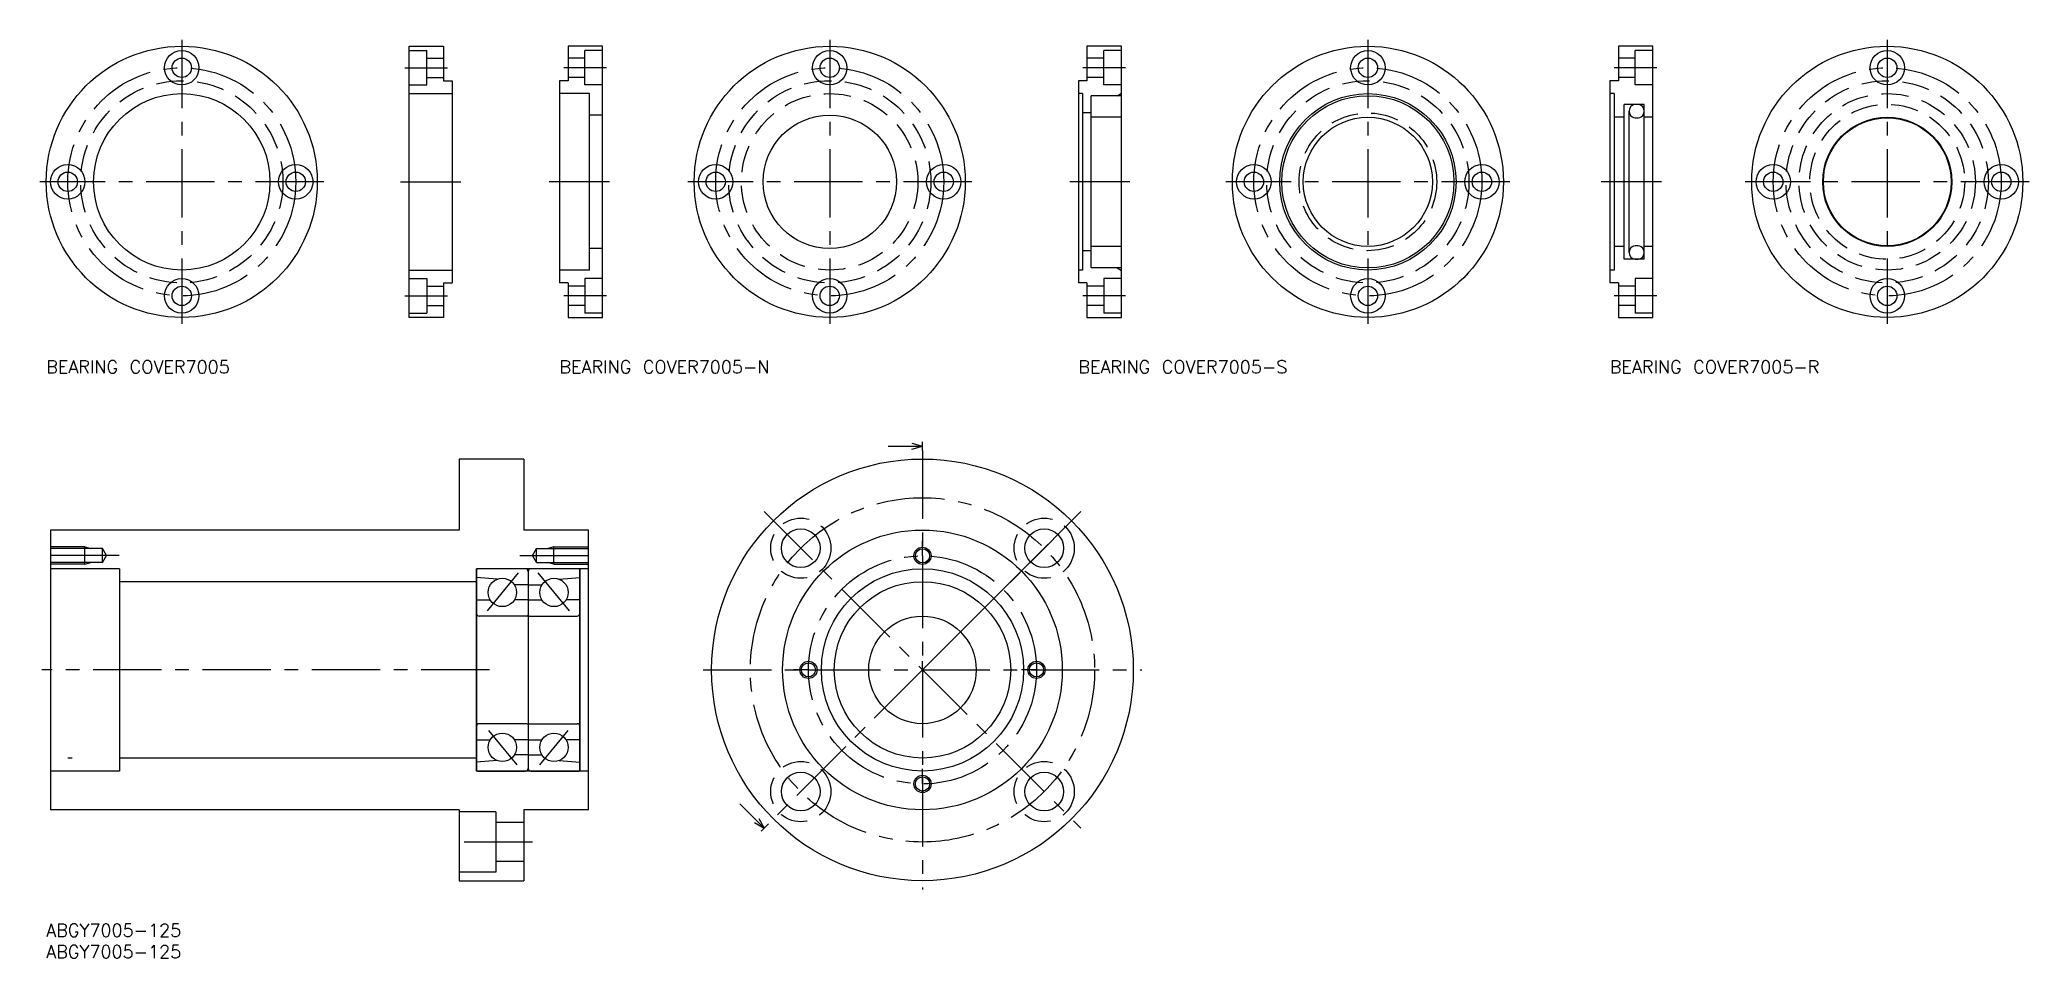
# Model space of a CAD drawing. Extents: x -1 to 461, y -8 to 205.
import ezdxf

# ---------------------------------------------------------------- set-up
doc = ezdxf.new("R2010")
doc.units = 0
doc.header["$LTSCALE"] = 0.5
doc.linetypes.add('CENTER', pattern=[50.8, 31.75, -6.35, 6.35, -6.35])
doc.linetypes.add('DASHED', pattern=[19.05, 12.7, -6.35])
for name, color, linetype in [('MSM_CENTER', 1, 'CENTER'), ('MSM_CONTINUOUS', 7, 'CONTINUOUS'), ('MSM_DASHED', 4, 'DASHED'), ('MSM_NARROW', 5, 'CONTINUOUS'), ('MSM_PART_NUMBER', 7, 'CONTINUOUS')]:
    doc.layers.add(name, color=color, linetype=linetype)
doc.styles.get("Standard").update_dxf_attribs({"font": 'txt.shx', "height": 3, "bigfont": 'bigfont.shx'})

# ---------------------------------------------------------------- blocks, each defined once
blk = doc.blocks.new('*U15')
at = {"layer": 'MSM_PART_NUMBER'}
blk.add_text('ABGY7005-125', height=3, dxfattribs=at).set_placement((0, -3))
blk = doc.blocks.new('*U16')
at = {"layer": 'MSM_PART_NUMBER'}
blk.add_text('ABGY7005-125', height=3, dxfattribs=at).set_placement((0, -8))
blk = doc.blocks.new('*U17')
at = {"layer": 'MSM_PART_NUMBER'}
blk.add_text('BEARING COVER7005', height=3, dxfattribs=at).set_placement((0, 127.92))
blk = doc.blocks.new('*U18')
at = {"layer": 'MSM_PART_NUMBER'}
blk.add_text('BEARING COVER7005-N', height=3, dxfattribs=at).set_placement((119.27, 127.92))
blk = doc.blocks.new('*U19')
at = {"layer": 'MSM_PART_NUMBER'}
blk.add_text('BEARING COVER7005-S', height=3, dxfattribs=at).set_placement((239.88, 127.92))
blk = doc.blocks.new('*U20')
at = {"layer": 'MSM_PART_NUMBER'}
blk.add_text('BEARING COVER7005-R', height=3, dxfattribs=at).set_placement((363.4, 127.92))

msp = doc.modelspace()

# ---------------------------------------------------------------- linework, layer by layer
at = {"layer": 'MSM_CENTER'}
for p, q in [((31.5, 205.42), (31.5, 139.42)), ((182.09, 205.42), (182.09, 139.42)), ((307.17, 205.42), (307.17, 139.42)), ((427.88, 205.42), (427.88, 139.42)), ((83.37, 198.92), (93.29, 198.92)), ((130.23, 198.92), (120.3, 198.92)), ((250.83, 198.92), (240.91, 198.92)), ((374.36, 198.92), (364.43, 198.92)), ((64.5, 172.42), (-1.5, 172.42)), ((82.32, 172.42), (96.32, 172.42)), ((130.88, 172.42), (116.88, 172.42)), ((215.09, 172.42), (149.09, 172.42)), ((251.88, 172.42), (237.88, 172.42)), ((340.17, 172.42), (274.17, 172.42)), ((375.4, 172.42), (361.4, 172.42)), ((460.88, 172.42), (394.88, 172.42)), ((83.37, 145.92), (93.29, 145.92)), ((130.23, 145.92), (120.3, 145.92)), ((250.83, 145.92), (240.91, 145.92)), ((374.36, 145.92), (364.43, 145.92)), ((203.65, 110), (203.65, 8)), ((166.88, 95.77), (240.42, 22.23)), ((239.72, 95.06), (167.59, 22.94)), ((203.65, 59), (240.42, 95.77)), ((203.65, 85.5), (203.65, 89)), ((16.95, 85.57), (-1, 85.57)), ((16.95, 85.57), (-1, 85.57)), ((110.05, 85.57), (128, 85.57)), ((110.05, 85.57), (128, 85.57)), ((203.65, 85.5), (203.65, 82)), ((109.71, 81.52), (102.46, 72.69)), ((114.29, 81.52), (121.54, 72.69)), ((103, 59), (-1, 59)), ((152.65, 59), (254.65, 59)), ((203.65, 59), (166.88, 22.23)), ((177.15, 59), (173.65, 59)), ((177.15, 59), (180.65, 59)), ((230.15, 59), (226.65, 59)), ((230.15, 59), (233.65, 59)), ((102.76, 44.94), (109.36, 36.92)), ((121.24, 44.94), (114.64, 36.92)), ((203.65, 32.5), (203.65, 36)), ((203.65, 32.5), (203.65, 29)), ((113, 19), (94, 19))]:
    msp.add_line(p, q, dxfattribs=at)
for centre, radius in [((31.5, 172.42), 26.5), ((182.09, 172.42), 26.5), ((307.17, 172.42), 26.5), ((427.88, 172.42), 26.5), ((203.65, 59), 40), ((203.65, 59), 26.5)]:
    msp.add_circle(centre, radius, dxfattribs=at)
at = {"layer": 'MSM_CONTINUOUS'}
for p, q in [((84.32, 203.92), (92.32, 203.92)), ((84.32, 140.92), (84.32, 203.92)), ((92.32, 203.92), (92.32, 195.92)), ((129.27, 203.92), (121.27, 203.92)), ((121.27, 203.92), (121.27, 195.92)), ((129.27, 140.92), (129.27, 203.92)), ((249.88, 203.92), (241.88, 203.92)), ((241.88, 203.92), (241.88, 195.92)), ((249.88, 140.92), (249.88, 203.92)), ((365.4, 203.92), (365.4, 195.92)), ((373.4, 203.92), (365.4, 203.92)), ((373.4, 140.92), (373.4, 203.92)), ((84.32, 202.92), (88.42, 202.92)), ((88.42, 194.92), (88.42, 202.92)), ((88.42, 201.17), (92.32, 201.17)), ((125.17, 201.17), (121.27, 201.17)), ((125.17, 194.92), (125.17, 202.92)), ((129.27, 202.92), (125.17, 202.92)), ((245.78, 201.17), (241.88, 201.17)), ((249.88, 202.92), (245.78, 202.92)), ((245.78, 194.92), (245.78, 202.92)), ((369.3, 201.17), (365.4, 201.17)), ((369.3, 194.92), (369.3, 202.92)), ((373.4, 202.92), (369.3, 202.92)), ((84.32, 194.92), (88.42, 194.92)), ((88.42, 196.67), (92.32, 196.67)), ((92.32, 195.92), (94.32, 195.92)), ((94.32, 195.92), (94.32, 148.92)), ((121.27, 195.92), (119.27, 195.92)), ((119.27, 195.92), (119.27, 148.92)), ((125.17, 196.67), (121.27, 196.67)), ((129.27, 194.92), (125.17, 194.92)), ((239.88, 195.92), (239.88, 148.92)), ((241.88, 195.92), (239.88, 195.92)), ((245.78, 196.67), (241.88, 196.67)), ((249.88, 194.92), (245.78, 194.92)), ((365.4, 195.92), (363.4, 195.92)), ((363.4, 195.92), (363.4, 148.92)), ((369.3, 196.67), (365.4, 196.67)), ((373.4, 194.92), (369.3, 194.92)), ((84.32, 192.92), (94.32, 192.92)), ((126.27, 192.92), (119.27, 192.92)), ((126.27, 151.92), (126.27, 192.92)), ((240.88, 192.92), (239.88, 192.92)), ((240.88, 192.92), (240.88, 151.92)), ((242.88, 152.42), (242.88, 192.42)), ((249.88, 192.42), (242.88, 192.42)), ((248.88, 192.42), (249.88, 193)), ((364.4, 192.92), (363.4, 192.92)), ((364.4, 192.92), (364.4, 151.92)), ((371.4, 190.42), (366.7, 190.42)), ((366.7, 154.42), (366.7, 190.42)), ((371.4, 154.42), (371.4, 190.42)), ((129.27, 187.92), (126.27, 187.92)), ((242.88, 188.42), (240.88, 188.42)), ((249.88, 187.42), (242.88, 187.42)), ((366.7, 187.42), (364.4, 187.42)), ((367.9, 156), (367.9, 188.85)), ((373.4, 187.42), (371.4, 187.42)), ((249.88, 157.42), (242.88, 157.42)), ((366.7, 157.42), (364.4, 157.42)), ((373.4, 157.42), (371.4, 157.42)), ((129.27, 156.92), (126.27, 156.92)), ((242.88, 156.42), (240.88, 156.42)), ((371.4, 154.42), (366.7, 154.42)), ((84.32, 151.92), (94.32, 151.92)), ((84.32, 149.92), (88.42, 149.92)), ((88.42, 149.92), (88.42, 141.92)), ((88.42, 148.17), (92.32, 148.17)), ((92.32, 148.92), (92.32, 140.92)), ((92.32, 148.92), (94.32, 148.92)), ((126.27, 151.92), (119.27, 151.92)), ((121.27, 148.92), (119.27, 148.92)), ((121.27, 148.92), (121.27, 140.92)), ((125.17, 148.17), (121.27, 148.17)), ((125.17, 149.92), (125.17, 141.92)), ((129.27, 149.92), (125.17, 149.92)), ((240.88, 151.92), (239.88, 151.92)), ((241.88, 148.92), (239.88, 148.92)), ((241.88, 148.92), (241.88, 140.92)), ((245.78, 148.17), (241.88, 148.17)), ((249.88, 152.42), (242.88, 152.42)), ((245.78, 149.92), (245.78, 141.92)), ((249.88, 149.92), (245.78, 149.92)), ((248.88, 152.42), (249.88, 151.85)), ((364.4, 151.92), (363.4, 151.92)), ((365.4, 148.92), (363.4, 148.92)), ((365.4, 148.92), (365.4, 140.92)), ((369.3, 148.17), (365.4, 148.17)), ((369.3, 149.92), (369.3, 141.92)), ((373.4, 149.92), (369.3, 149.92)), ((88.42, 143.67), (92.32, 143.67)), ((125.17, 143.67), (121.27, 143.67)), ((245.78, 143.67), (241.88, 143.67)), ((369.3, 143.67), (365.4, 143.67)), ((84.32, 141.92), (88.42, 141.92)), ((92.32, 140.92), (84.32, 140.92)), ((121.27, 140.92), (129.27, 140.92)), ((129.27, 141.92), (125.17, 141.92)), ((241.88, 140.92), (249.88, 140.92)), ((249.88, 141.92), (245.78, 141.92)), ((365.4, 140.92), (373.4, 140.92)), ((373.4, 141.92), (369.3, 141.92)), ((195.65, 111), (203.65, 111)), ((201.15, 111.67), (203.65, 111)), ((201.15, 110.33), (203.65, 111)), ((203.65, 110), (203.65, 112)), ((111, 108), (96, 108)), ((96, 108), (96, 91.5)), ((111, 108), (111, 91.5)), ((44.04, 91.5), (1, 91.5)), ((1, 91.5), (1, 26.5)), ((96, 91.5), (38.54, 91.5)), ((126, 91.5), (111, 91.5)), ((126, 26.5), (126, 91.5)), ((13.05, 87.22), (1, 87.22)), ((13.05, 83.92), (1, 83.92)), ((9, 83.57), (9, 87.57)), ((13.05, 83.92), (13.05, 87.22)), ((14, 85.57), (13.05, 87.22)), ((13.05, 83.92), (14, 85.57)), ((113, 85.57), (113.95, 87.22)), ((113.95, 83.92), (113, 85.57)), ((113.95, 83.92), (113.95, 87.22)), ((113.95, 87.22), (126, 87.22)), ((113.95, 83.92), (126, 83.92)), ((118, 83.57), (118, 87.57)), ((17, 82.5), (1, 82.5)), ((17, 82.5), (17, 35.5)), ((38.54, 79.5), (17, 79.5)), ((100, 79.5), (38.54, 79.5)), ((126, 82.5), (100, 82.5)), ((100, 35.5), (100, 82.5)), ((100, 82.2), (100, 35.8)), ((104.78, 80.07), (100, 80.45)), ((111.4, 82.5), (100.3, 82.5)), ((112, 78.75), (108.8, 78.75)), ((112, 81.9), (112, 36.1)), ((112, 78.75), (115.2, 78.75)), ((123.7, 82.5), (112.6, 82.5)), ((119.22, 80.07), (124, 80.45)), ((124, 82.5), (124, 35.5)), ((124, 35.8), (124, 82.2)), ((100, 75.25), (103.2, 75.25)), ((112, 75.25), (108.8, 75.25)), ((112, 75.25), (115.2, 75.25)), ((124, 75.25), (120.8, 75.25)), ((111.7, 71.5), (100.6, 71.5)), ((112.3, 71.5), (123.4, 71.5)), ((203.65, 59), (203.65, 61)), ((202.24, 57.59), (203.65, 59)), ((111.7, 46.5), (100.6, 46.5)), ((112.3, 46.5), (123.4, 46.5)), ((100, 42.75), (103.2, 42.75)), ((112, 42.75), (108.8, 42.75)), ((112, 42.75), (115.2, 42.75)), ((124, 42.75), (120.8, 42.75)), ((5, 38.58), (6.04, 38.58)), ((40.54, 38.5), (17, 38.5)), ((100, 38.5), (40.54, 38.5)), ((104.78, 37.93), (100, 37.55)), ((112, 39.25), (108.8, 39.25)), ((112, 39.25), (115.2, 39.25)), ((119.22, 37.93), (124, 37.55)), ((17, 35.5), (1, 35.5)), ((126, 35.5), (100, 35.5)), ((100.3, 35.5), (111.4, 35.5)), ((112.6, 35.5), (123.7, 35.5)), ((161.23, 27.89), (166.88, 22.23)), ((96, 26.5), (1, 26.5)), ((96, 26.5), (96, 10)), ((104.5, 26), (96, 26)), ((104.5, 26), (104.5, 12)), ((111, 23.5), (104.5, 23.5)), ((126, 26.5), (111, 26.5)), ((111, 26.5), (111, 10)), ((164.64, 23.52), (166.88, 22.23)), ((165.59, 24.47), (166.88, 22.23)), ((166.18, 21.52), (167.59, 22.94)), ((111, 14.5), (104.5, 14.5)), ((104.5, 12), (96, 12)), ((96, 10), (111, 10))]:
    msp.add_line(p, q, dxfattribs=at)
for centre, radius in [((31.5, 172.42), 31.5), ((182.09, 172.42), 31.5), ((307.17, 172.42), 31.5), ((427.88, 172.42), 31.5), ((31.5, 198.92), 4), ((31.5, 198.92), 2.25), ((182.09, 198.92), 4), ((182.09, 198.92), 2.25), ((307.17, 198.92), 4), ((307.17, 198.92), 2.25), ((427.88, 198.92), 4), ((427.88, 198.92), 2.25), ((31.5, 172.42), 20.5), ((307.17, 172.42), 20.5), ((307.17, 172.42), 20), ((182.09, 172.42), 15.5), ((307.17, 172.42), 15), ((427.88, 172.42), 15), ((427.88, 172.42), 14.85), ((5, 172.42), 4), ((58, 172.42), 4), ((155.59, 172.42), 4), ((208.59, 172.42), 4), ((280.67, 172.42), 4), ((333.67, 172.42), 4), ((401.38, 172.42), 4), ((454.38, 172.42), 4), ((5, 172.42), 2.25), ((58, 172.42), 2.25), ((155.59, 172.42), 2.25), ((208.59, 172.42), 2.25), ((280.67, 172.42), 2.25), ((333.67, 172.42), 2.25), ((401.38, 172.42), 2.25), ((454.38, 172.42), 2.25), ((31.5, 145.92), 4), ((31.5, 145.92), 2.25), ((182.09, 145.92), 4), ((182.09, 145.92), 2.25), ((307.17, 145.92), 4), ((307.17, 145.92), 2.25), ((427.88, 145.92), 4), ((427.88, 145.92), 2.25), ((203.65, 59), 49), ((175.37, 87.28), 4.5), ((203.65, 59), 32.5), ((231.94, 87.28), 4.5), ((203.65, 85.5), 1.65), ((106, 77), 3.3), ((118, 77), 3.3), ((203.65, 59), 23.5), ((203.65, 59), 20.5), ((203.65, 59), 12.5), ((177.15, 59), 1.65), ((230.15, 59), 1.65), ((106, 41), 3.3), ((118, 41), 3.3), ((175.37, 30.72), 4.5), ((203.65, 32.5), 1.65), ((231.94, 30.72), 4.5)]:
    msp.add_circle(centre, radius, dxfattribs=at)
for centre, radius, start, end in [((369.55, 188.85), 1.64, 139.0765, 220.9235), ((369.65, 188.35), 2.07, 49.4879, 130.5121), ((369.76, 188.85), 1.64, 319.0765, 40.9235), ((369.65, 189.35), 2.07, 229.4879, 310.5121), ((369.65, 155.5), 2.07, 49.4879, 130.5121), ((369.55, 156), 1.64, 139.0765, 220.9235), ((369.65, 156.5), 2.07, 229.4879, 310.5121), ((369.76, 156), 1.64, 319.0765, 40.9235), ((100.3, 82.2), 0.3, 90, 180), ((111.4, 81.9), 0.6, 0, 90), ((112.6, 81.9), 0.6, 90, 180), ((123.7, 82.2), 0.3, 0, 90), ((100.6, 72.1), 0.6, 180, 270), ((111.7, 71.8), 0.3, 270, 0), ((112.3, 71.8), 0.3, 180, 270), ((123.4, 72.1), 0.6, 270, 0), ((100.6, 45.9), 0.6, 90, 180), ((111.7, 46.2), 0.3, 0, 90), ((112.3, 46.2), 0.3, 90, 180), ((123.4, 45.9), 0.6, 0, 90), ((100.3, 35.8), 0.3, 180, 270), ((111.4, 36.1), 0.6, 270, 0), ((112.6, 36.1), 0.6, 180, 270), ((123.7, 35.8), 0.3, 270, 0)]:
    msp.add_arc(centre, radius, start, end, dxfattribs=at)
at = {"layer": 'MSM_DASHED'}
for centre, radius in [((31.5, 172.42), 23.5), ((182.09, 172.42), 23.5), ((307.17, 172.42), 23.5), ((427.88, 172.42), 23.5), ((182.09, 172.42), 20.5), ((427.88, 172.42), 20.5), ((427.88, 172.42), 18), ((307.17, 172.42), 16), ((175.37, 87.28), 7), ((231.94, 87.28), 7), ((175.37, 30.72), 7), ((231.94, 30.72), 7)]:
    msp.add_circle(centre, radius, dxfattribs=at)
at = {"layer": 'MSM_NARROW'}
for p, q in [((9, 87.57), (1, 87.57)), ((9, 83.57), (1, 83.57)), ((9, 87.57), (10.4, 87.22)), ((9, 83.57), (10.4, 83.92)), ((118, 87.57), (116.6, 87.22)), ((118, 83.57), (116.6, 83.92)), ((118, 87.57), (126, 87.57)), ((118, 83.57), (126, 83.57))]:
    msp.add_line(p, q, dxfattribs=at)
for centre in [(203.65, 85.5), (177.15, 59), (230.15, 59), (203.65, 32.5)]:
    msp.add_circle(centre, 2, dxfattribs=at)

# ---------------------------------------------------------------- block references
at = {"layer": 'MSM_CONTINUOUS'}
for name in ['*U17', '*U18', '*U19', '*U20', '*U15', '*U16']:
    msp.add_blockref(name, (0, 0), dxfattribs=at)

doc.saveas('drawing.dxf')
